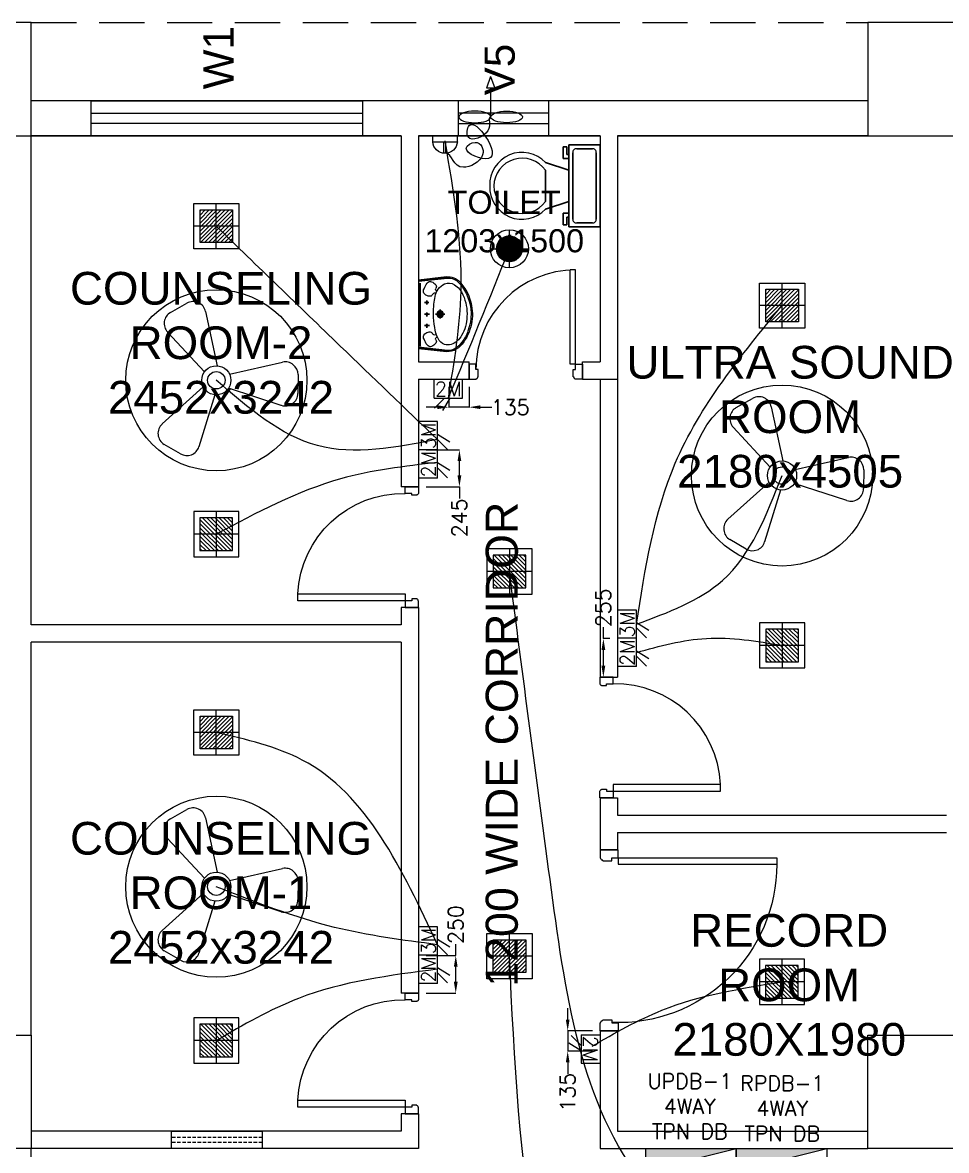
# Model space of a CAD drawing. Extents: x 3505867 to 4040009, y -660366 to -590408.
# Drawn here: x 3577633 to 3583756, y -603251 to -595773 of the extents above; entities that cross this region are included whole.
import ezdxf
from ezdxf.enums import TextEntityAlignment as Align

# ---------------------------------------------------------------- set-up
doc = ezdxf.new("R2010")
doc.units = 0
doc.header["$LTSCALE"] = 6
doc.header["$MEASUREMENT"] = 0
doc.linetypes.add('HIDDEN', pattern=[0.375, 0.25, -0.125])
doc.layers.get('0').update_dxf_attribs({"linetype": 'CONTINUOUS', "lineweight": 0})
doc.layers.get('Defpoints').update_dxf_attribs({"linetype": 'CONTINUOUS', "lineweight": 0})
for name, color, linetype, lineweight in [('24W RAW POWER', 1, 'CONTINUOUS', 0), ('24W UPS POWER LIGHT', 5, 'CONTINUOUS', 0), ('Chajja', 7, 'CONTINUOUS', 0), ('COL', 5, 'CONTINUOUS', 0), ('DIM', 7, 'CONTINUOUS', 0), ('DOOR', 44, 'CONTINUOUS', 0), ('ELE-1200MM CEILINGFAN', 6, 'CONTINUOUS', 0), ('ELE-12W LED', 1, 'CONTINUOUS', 0), ('ELE-24W EMERGENCY  LED LIGHT', 5, 'CONTINUOUS', 0), ('ELE-24W LED LIGHT', 1, 'CONTINUOUS', 0), ('ELE-2M RAW P.SB', 40, 'CONTINUOUS', 0), ('ELE-2M UPS P.SB', 3, 'CONTINUOUS', 0), ('ELE-3M RAW P.SB', 40, 'CONTINUOUS', 0), ('ELE-CABLE TRAY', 31, 'CONTINUOUS', 0), ('ELE-EXHAUST FAN', 10, 'CONTINUOUS', 0), ('ELE. DB', 1, 'CONTINUOUS', 0), ('ELE.DB', 1, 'CONTINUOUS', 0), ('hatch', 252, 'CONTINUOUS', 0), ('JOINERY', 7, 'CONTINUOUS', 0), ('WALL', 10, 'CONTINUOUS', 0), ('Window', 161, 'CONTINUOUS', 0)]:
    doc.layers.add(name, color=color, linetype=linetype, lineweight=lineweight)
doc.layers.add('ELE-LIGHTING WIRING', color=7, linetype='CONTINUOUS', lineweight=0, true_color=0x63d7b6)
doc.styles.add('ARIAL', font='arial.ttf')
doc.styles.add('ROMANS', font='romans.shx')
doc.styles.get("Standard").update_dxf_attribs({"font": 'SIMPLEX'})
doc.dimstyles.new('AEPL1', dxfattribs={"dimtxt": 100, "dimasz": 75, "dimexe": 1.25, "dimexo": 50, "dimtad": 0, "dimdec": 0, "dimtxsty": 'ROMANS', "dimcen": 2.5, "dimclrd": 7, "dimclre": 7, "dimadec": 0, "dimazin": 0, "dimtfac": 1, "dimtdec": 0, "dimtmove": 0, "dimatfit": 3, "dimfxl": 1, "dimlwd": 0, "dimlwe": 0, "dimarcsym": 0})

# ---------------------------------------------------------------- blocks, each defined once
blk = doc.blocks.new('Z$W@#1841')
at = {"layer": 'DOOR'}
blk.add_lwpolyline([(482.5, 633.2), (482.5, -167.4), (533, -167.4), (533, 633.2)], close=True, dxfattribs=at)
for points in [[(-254.1, -217.9), (-267.6, -217.9), (-267.6, -167.4), (-317.3, -167.4), (-317.3, -267.4), (-267.6, -267.4), (-267.6, -265.2, 0.414214), (-256.3, -253.9), (-254.1, -253.9)], [(519.5, -217.9), (533, -217.9), (533, -167.4), (582.7, -167.4), (582.7, -267.4), (533, -267.4), (533, -265.2, -0.414214), (521.7, -253.9), (519.5, -253.9)]]:
    blk.add_lwpolyline(points, format="xyb", close=True, dxfattribs=at)
at = {"layer": 'DOOR', "color": 145}
blk.add_arc((518.4, -152.1), 786.1, 92.61772, 181.11293, dxfattribs=at)
blk = doc.blocks.new('750')
at = {"layer": 'DOOR'}
for p, q in [((-50, 705), (-47.5, 705)), ((-35, 690), (-35, 692.5)), ((50, 45), (50, 80)), ((50, 80), (675, 80)), ((675, 45), (675, 80)), ((-50, 45), (-47.5, 45)), ((-35, 60), (-35, 57.5)), ((50, 45), (675, 45))]:
    blk.add_line(p, q, dxfattribs=at)
for points in [[(15, 690), (15, 705), (50, 705), (50, 750), (-50, 750), (-50, 705)], [(-35, 690), (15, 690)], [(15, 60), (15, 45), (50, 45), (50, 0), (-50, 0), (-50, 45)], [(-35, 60), (15, 60)]]:
    blk.add_lwpolyline(points, dxfattribs=at)
for centre, start, end in [((-35, 705), 180, 270), ((-35, 45), 90, 180)]:
    blk.add_arc(centre, 12.5, start, end, dxfattribs=at)
at = {"layer": 'DOOR', "color": 145}
blk.add_arc((15, 45), 660, 0, 90, dxfattribs=at)
blk = doc.blocks.new('A$C19B8274B')
at = {"layer": 'DOOR'}
for p, q in [((-45, 925), (-80, 925)), ((-80, 50), (-80, 925)), ((-45, 50), (-45, 925)), ((-45, 50), (-80, 50)), ((-955, -50), (-955, -47.5)), ((-940, -35), (-942.5, -35)), ((-60, -35), (-57.5, -35)), ((-45, -50), (-45, -47.5))]:
    blk.add_line(p, q, dxfattribs=at)
for points in [[(-940, 15), (-955, 15), (-955, 50), (-1000, 50), (-1000, -50), (-955, -50)], [(-940, -35), (-940, 15)], [(-60, 15), (-45, 15), (-45, 50), (0, 50), (0, -50), (-45, -50)], [(-60, -35), (-60, 15)]]:
    blk.add_lwpolyline(points, dxfattribs=at)
at = {"layer": 'DOOR', "color": 145}
blk.add_arc((-80, 50), 875, 90, 182.29244, dxfattribs=at)
at = {"layer": 'DOOR'}
for centre, start, end in [((-955, -35), 270, 0), ((-45, -35), 180, 270)]:
    blk.add_arc(centre, 12.5, start, end, dxfattribs=at)
blk = doc.blocks.new('u46')
at = {"color": 8, "lineweight": 25}
for p, q in [((-10.2, 228.4), (174.5, 249.1)), ((-10.2, 220.4), (181.2, 241.9)), ((-0.6, -208.9), (0.6, 208.9)), ((56.5, 80.8), (29.2, 80.8)), ((44.2, 92.9), (44.2, 66.7)), ((61.7, 1.6), (29.2, 1.6)), ((44.2, 13.7), (44.2, -12.6)), ((163.2, 3), (101.8, 3)), ((133.1, -27.2), (133.1, 33.1)), ((61.7, -73.2), (29.2, -73.2)), ((44.2, -61.1), (44.2, -87.4)), ((-10.2, -216.1), (181.2, -237.6)), ((-10.2, -224.1), (174.5, -244.8))]:
    blk.add_line(p, q, dxfattribs=at)
at = {"color": 8, "extrusion": (0, 0, -1)}
for centre, major_axis, start_param, end_param in [((187.7, 150.5), (0, 99.5), -0.132539, 0.848731), ((185.8, 147.6), (0.1, 94.4), -0.049658, 0.838116), ((56, 154.5), (0, 34), 4.33982, 5.202657), ((144.8, 128.2), (1.1, 126.1), -1.238036, -0.892193), ((65.8, 198.9), (0, 20.7), -1.101507, 0.481509), ((57.5, 163.3), (-0.3, 56.9), 0.324902, 0.965135), ((208, 103.4), (0, 109.8), -1.431017, -0.436146), ((110.3, 167.2), (-6.08, 6.08), 4.867594, 6.265028), ((110.5, 165), (5.47, 5.47), 2.097053, 3.541809), ((90.3, 184.5), (0, 17.9), 0.880684, 2.260744), ((189.6, 137.7), (0, 70.9), -0.405199, 0.56573), ((153.9, 79), (-0.2, 139.7), 0.557563, 1.193786), ((57.3, 20.1), (0, 275.4), 0.806541, 1.180915), ((49.5, 13.5), (-0.1, 293.9), 0.809856, 1.41441), ((64.6, 170.4), (0.3, 49.2), 3.359735, 4.09512), ((44.2, 80.8), (0.02, 6.43), 3.139035, 9.42222), ((62.5, 153), (0, 31.9), 2.620328, 3.422401), ((104.1, 117.8), (-0.2, 26.8), -1.278641, -0.487266), ((96.3, 135.9), (0, 7.39), -0.727724, 1.373337), ((387.1, 47.9), (-0.3, 296.4), -1.495794, -1.328336), ((13.1, 6.8), (0, 297.5), 1.141495, 1.637774), ((35, 2.5), (0, 302.7), 1.155365, 1.952189), ((44.2, 1.6), (0.08, 6.43), 3.12883, 9.412015), ((820.2, -1), (0.1, 732.1), -1.56667, -1.474079), ((888.1, 36.7), (0.8, 800.7), 4.558159, 4.668067), ((133.1, 3), (0, 21.6), 3.141254, 9.424439), ((133.1, 3), (-0.1, 15.5), 3.145308, 9.428493), ((133.1, 3), (0, 10.9), 3.142047372431534, 9.42523267961112), ((72.5, -1.7), (-0.1, 274.2), 1.346594, 1.865175), ((44.2, -73.2), (0.02, 6.43), 3.139035, 9.42222), ((62.5, -10.9), (0, 247.5), 1.579809, 2.112792), ((56, -148.1), (0, 34), 4.222121, 5.084958), ((64.6, -163.9), (0.1, 49.2), -0.960797, -0.225412), ((62.5, -146.6), (-0.1, 31.9), -0.276767, 0.525307), ((104.1, -111.4), (0.2, 26.8), 3.628858, 4.420234), ((96.6, -128.2), (-0.03, 8.55), 1.455188, 3.796569), ((263.1, -73.7), (0.1, 166.8), 4.181112, 4.641559), ((163.1, -79.8), (0.2, 126), 2.054055, 2.802751), ((56.1, -13.3), (0.2, 287), 1.808981, 2.322804), ((124.5, -51.6), (-0.2, 200.3), 1.868215, 2.281789), ((144.8, -121.8), (-0.3, 126.1), 4.027191, 4.373034), ((65.8, -192.5), (0, 20.7), 2.661884, 4.2449), ((57.5, -156.9), (0.3, 56.9), 2.176458, 2.816691), ((110.3, -160.8), (-6.08, 6.08), 4.730546, 6.12798), ((111.3, -159.3), (6.17, 6.17), 4.354779, 6.027124), ((90.3, -178.1), (0, 17.9), 0.880848, 2.260908), ((192.6, -126.1), (0, 80.1), 3.554495, 4.299548), ((181.2, -107), (0, 94.7), 2.890537, 3.362984), ((187.2, -138.1), (-0.1, 106), 2.310552, 2.942572), ((171.7, -117.2), (-0.1, 123.1), 2.127435, 2.640092), ((184.7, -162.2), (-0.1, 83.2), 2.850118, 3.264751), ((188.2, -159.7), (0, 78.1), 2.562376, 3.231693)]:
    blk.add_ellipse(centre, major_axis=major_axis, ratio=1, start_param=start_param, end_param=end_param, dxfattribs=at)
blk = doc.blocks.new('rhej')
at = {"color": 8, "lineweight": 25}
for p, q in [((271.6, 188.9), (271.6, 266.4)), ((271.6, 266.4), (297.5, 266.4)), ((297.5, 266.4), (297.5, 214.7)), ((310.4, 279.4), (310.4, -263.7)), ((517.3, 279.4), (310.4, 279.4)), ((336.3, 227.7), (336.3, 7.8)), ((465.6, 253.5), (362.2, 253.5)), ((491.5, 7.8), (491.5, 227.7)), ((517.3, 7.8), (517.3, 279.4)), ((310.4, 111.3), (155.3, 163)), ((310.4, 188.9), (271.6, 188.9)), ((297.5, 214.7), (310.4, 214.7)), ((155.3, 7.8), (155.3, 111.3)), ((155.3, 7.8), (155.3, -95.6)), ((336.3, -212), (336.3, 7.8)), ((491.5, 7.8), (491.5, -212)), ((517.3, -263.7), (517.3, 7.8)), ((310.4, -95.6), (155.3, -147.3)), ((271.6, -173.2), (271.6, -250.8)), ((310.4, -173.2), (271.6, -173.2)), ((297.5, -250.8), (297.5, -199.1)), ((297.5, -199.1), (310.4, -199.1)), ((271.6, -250.8), (297.5, -250.8)), ((310.4, -263.7), (517.3, -263.7)), ((465.6, -237.9), (362.2, -237.9))]:
    blk.add_line(p, q, dxfattribs=at)
at = {"color": 8, "extrusion": (0, 0, -1)}
for centre, major_axis, start_param, end_param in [((0, 15.7), (151.4, -151.4), 2.319632, 4.738539), ((358.9, 230.9), (-16.2, -16.2), 0.643501, 2.498091), ((468.8, 230.9), (16.2, -16.2), 3.785094, 5.639684), ((0.9, 2.3), (-133.6, -133.6), 0.814663, 3.31238), ((0, 0), (-151.4, -151.4), 4.686239, 7.105146), ((0.9, 13.4), (-133.6, -133.6), 4.541602, 7.039318), ((358.9, -215.2), (-16.2, -16.2), -0.927295, 0.927295), ((468.8, -215.2), (16.2, -16.2), 5.35589, 7.21048)]:
    blk.add_ellipse(centre, major_axis=major_axis, ratio=1, start_param=start_param, end_param=end_param, dxfattribs=at)
blk = doc.blocks.new('CIVIL IVF')
at = {"layer": 'Chajja', "color": 8, "linetype": 'HIDDEN', "ltscale": 200}
blk.add_line((-15555, 18165.2), (-10010, 18165.2), dxfattribs=at)
at = {"layer": 'COL', "color": 8}
for points in [[(-16305, 17415.2), (-15555, 17415.2), (-15555, 18165.2), (-16305, 18165.2)], [(-10010, 17415.2), (-9260, 17415.2), (-9260, 18165.2), (-10010, 18165.2)], [(-16305, 10700.2), (-16305, 11450.2), (-15555, 11450.2), (-15555, 10700.2)]]:
    blk.add_lwpolyline(points, close=True, dxfattribs=at)
at = {"layer": 'COL', "color": 8, "elevation": 0}
blk.add_lwpolyline([(-10010, 10700.2), (-10010, 11450.2), (-9260, 11450.2), (-9260, 10700.2)], close=True, dxfattribs=at)
at = {"layer": 'WALL', "color": 8, "linetype": 'ByBlock'}
for p, q in [((-10010, 17645.2), (-15555, 17645.2)), ((-13102.8, 17415.2), (-15555, 17415.2)), ((-15555, 14172.7), (-15555, 17415.2)), ((-13102.8, 17415.2), (-13102.8, 15087.7)), ((-12987.8, 17415.2), (-12987.8, 15915.2)), ((-11784.8, 17415.2), (-11784.8, 15915.2)), ((-11669.8, 17415.2), (-11669.8, 15800.2)), ((-12987.8, 15915.2), (-12652.8, 15915.2)), ((-12652.8, 15800.2), (-12652.8, 15915.2)), ((-11902.8, 15915.2), (-11784.8, 15915.2)), ((-11902.8, 15800.2), (-11902.8, 15915.2)), ((-12987.8, 15800.2), (-12987.8, 15087.7)), ((-12987.8, 15800.2), (-12652.8, 15800.2)), ((-11902.8, 15800.2), (-11669.8, 15800.2)), ((-11784.8, 15800.2), (-11784.8, 13825.1)), ((-11669.8, 15800.2), (-11669.8, 13825.1)), ((-12987.8, 15087.7), (-13102.8, 15087.7)), ((-13102.8, 14287.7), (-13102.8, 14172.7)), ((-12987.8, 14287.7), (-13102.8, 14287.7)), ((-12987.8, 14287.7), (-12987.8, 11730.2)), ((-13102.8, 14172.7), (-15555, 14172.7)), ((-13102.8, 14057.7), (-15555, 14057.7)), ((-15555, 11450.2), (-15555, 14057.7)), ((-13102.8, 14057.7), (-13102.8, 11730.2)), ((-11784.8, 13825.1), (-11669.8, 13825.1)), ((-11784.8, 13025.1), (-11784.8, 12680.1)), ((-11784.8, 13025.1), (-11669.8, 13025.1)), ((-11669.8, 13025.1), (-11669.8, 12910.1)), ((-11669.8, 12910.1), (-9490, 12910.1)), ((-11669.8, 12795.1), (-9490, 12795.1)), ((-11669.8, 12795.1), (-11669.8, 12680.1)), ((-11784.8, 12680.1), (-11669.8, 12680.1)), ((-11784.8, 11480.1), (-11784.8, 10700.2)), ((-11784.8, 11480.1), (-11669.8, 11480.1)), ((-11669.8, 11480.1), (-11669.8, 10815.2)), ((-13102.8, 10930.2), (-13102.8, 10815.2)), ((-13102.8, 10930.2), (-13102.8, 10815.2)), ((-12987.8, 10930.2), (-13102.8, 10930.2)), ((-12987.8, 10930.2), (-12987.8, 10700.2)), ((-13102.8, 10815.2), (-15555, 10815.2)), ((-11669.8, 10815.2), (-10010, 10815.2)), ((-15555, 9925.2), (-15555, 10700.2)), ((-12987.8, 10700.2), (-15555, 10700.2)), ((-11784.8, 10700.2), (-10010, 10700.2))]:
    blk.add_line(p, q, dxfattribs=at)
at = {"layer": 'WALL', "color": 8, "lineweight": 0}
for p, q in [((-11784.8, 17415.2), (-12987.8, 17415.2)), ((-10010, 17415.2), (-11669.8, 17415.2)), ((-12987.8, 11730.2), (-13102.8, 11730.2))]:
    blk.add_line(p, q, dxfattribs=at)
at = {"layer": 'WALL', "color": 8, "linetype": 'ByBlock'}
for points in [[(-16817.6, 17415.2), (-13102.8, 17415.2)], [(-12987.8, 17415.2), (-11784.8, 17415.2)], [(-11669.8, 17415.2), (-6260, 17415.2), (-6260, 11450.2)]]:
    blk.add_lwpolyline(points, dxfattribs=at)
at = {"layer": 'Window', "color": 8, "linetype": 'HIDDEN', "ltscale": 15}
for p, q in [((-14024.9, 10771.8), (-14624.9, 10771.8)), ((-14024.9, 10739.4), (-14624.9, 10739.4))]:
    blk.add_line(p, q, dxfattribs=at)
at = {"layer": 'Window', "color": 8, "linetype": 'Continuous'}
for points in [[(-13358.8, 17645.2), (-13358.8, 17415.2), (-15158.8, 17415.2), (-15158.8, 17645.2)], [(-12124.7, 17415.2), (-12124.7, 17645.2), (-12724.7, 17645.2), (-12724.7, 17415.2)], [(-13358.8, 17565.2), (-13358.8, 17495.2), (-15158.8, 17495.2), (-15158.8, 17565.2)], [(-12124.7, 17495.2), (-12124.7, 17565.2), (-12724.7, 17565.2), (-12724.7, 17495.2)]]:
    blk.add_lwpolyline(points, close=True, dxfattribs=at)
at = {"layer": 'Window', "color": 8, "linetype": 'Continuous', "elevation": 0}
blk.add_lwpolyline([(-14624.9, 10700.2), (-14624.9, 10815.2), (-14024.9, 10815.2), (-14024.9, 10700.2)], close=True, dxfattribs=at)
at = {"layer": 'DOOR', "color": 8, "rotation": 89.99999999999999}
blk.add_blockref('750', (-11902.8, 15850.2), dxfattribs=at)
at = {"layer": 'DOOR', "color": 8, "linetype": 'Continuous'}
for name, p, xscale, yscale, zscale, rotation in [('Z$W@#1841', (-13225.5, 14805.6), -0.8888888889923692, 0.8888888889923692, 0.8888888888759539, 89.99999999999977), ('Z$W@#1841', (-11550.1, 13543.1), 0.8888888889923692, 0.8888888889923692, 0.8888888889923692, 270), ('A$C19B8274B', (-11724.8, 12680.1), -1.2, 1.2, 1.2, 269.9999999999842), ('Z$W@#1841', (-13225.5, 11448.1), -0.8888888889923692, 0.8888888889923692, 0.8888888888759539, 89.99999999999977)]:
    blk.add_blockref(name, p, dxfattribs=dict(at, xscale=xscale, yscale=yscale, zscale=zscale, rotation=rotation))
at = {"layer": 'WALL', "color": 8, "linetype": 'ByBlock', "xscale": -1, "rotation": 180}
blk.add_blockref('rhej', (-12302.2, 17090.3), dxfattribs=at)
at = {"layer": 'WALL', "color": 8, "linetype": 'ByBlock'}
blk.add_blockref('u46', (-12977.7, 16229.2), dxfattribs=at)
at = {"layer": 'DIM', "color": 8, "style": 'ARIAL'}
blk.add_text('1200 WIDE CORRIDOR', height=212.5, rotation=90, dxfattribs=at).set_placement((-12266.8, 13380.2), align=Align.BOTTOM_CENTER)
at = {"layer": 'DIM', "color": 8, "attachment_point": 5, "style": 'ARIAL'}
for s, insert, char_height, width in [('TOILET\\P1203x1500', (-12420.6, 16844.8), 153, 1626.956), ('COUNSELING\\PROOM-2\\P2452x3242', (-14297.4, 16040.5), 216.75, 2086.034), ('ULTRA SOUND\\PROOM\\P2180x4505', (-10526, 15550.1), 216.75, 2086.034), ('COUNSELING\\PROOM-1\\P2452x3242', (-14297.4, 12393.7), 216.75, 2086.034), ('RECORD\\PROOM 2180X1980', (-10532.1, 11783.2), 216.75, 2086.034)]:
    blk.add_mtext(s, dxfattribs=dict(at, insert=insert, char_height=char_height, width=width))
at = {"layer": 'JOINERY', "color": 8, "style": 'ARIAL', "width": 1}
for s, p in [('W1', (-14214.5, 17722.6)), ('V5', (-12350.9, 17682.8))]:
    blk.add_text(s, height=200, rotation=90, dxfattribs=at).set_placement(p)
blk = doc.blocks.new('24w led light')
at = {"layer": 'ELE-24W LED LIGHT', "color": 1, "lineweight": 0}
for p, q in [((159, 159), (-160, 159)), ((-160, 159), (-160, -160)), ((114.5, 114.5), (-115.5, 114.5)), ((-115.5, 114.5), (-115.5, -115.5)), ((110.2, -115.5), (-115.5, 110.2)), ((82, -115.5), (-115.5, 82)), ((114.5, -91.7), (-91.7, 114.5)), ((114.5, -63.5), (-63.5, 114.5)), ((114.5, -35.3), (-35.3, 114.5)), ((114.5, -7.1), (-7.1, 114.5)), ((-0.5, -160), (-0.5, 159)), ((114.5, 21.1), (21.1, 114.5)), ((114.5, 49.3), (49.3, 114.5)), ((114.5, 77.5), (77.5, 114.5)), ((114.5, 105.7), (105.7, 114.5)), ((114.5, -115.5), (114.5, 114.5)), ((159, -160), (159, 159)), ((53.8, -115.5), (-115.5, 53.8)), ((25.6, -115.5), (-115.5, 25.6)), ((-160, -0.5), (159, -0.5)), ((-2.6, -115.5), (-115.5, -2.6)), ((-30.8, -115.5), (-115.5, -30.8)), ((-59, -115.5), (-115.5, -59)), ((-87.2, -115.5), (-115.5, -87.2)), ((-115.4, -115.5), (-115.5, -115.4)), ((-115.5, -115.5), (114.5, -115.5)), ((-160, -160), (159, -160))]:
    blk.add_line(p, q, dxfattribs=at)
blk = doc.blocks.new('24w led emeregency')
at = {"layer": 'ELE-24W EMERGENCY  LED LIGHT'}
h = blk.add_hatch(dxfattribs=at)
h.set_pattern_fill('ANSI31', scale=166.67, style=0)
h.paths.add_polyline_path([(-115.4, -115.4), (-115.4, 115.4), (115.4, 115.4), (115.4, -115.4)])
at = {"layer": 'ELE-24W EMERGENCY  LED LIGHT', "color": 5}
for p, q in [((0, 160), (0, -160)), ((-160, 0), (160, 0))]:
    blk.add_line(p, q, dxfattribs=at)
for points in [[(-160, -160), (-160, 160), (160, 160), (160, -160)], [(-115.4, -115.4), (-115.4, 115.4), (115.4, 115.4), (115.4, -115.4)]]:
    blk.add_lwpolyline(points, close=True, dxfattribs=at)
blk = doc.blocks.new('A$C07FB25EA')
at = {"layer": 'ELE-1200MM CEILINGFAN', "color": 3}
for p, q in [((6.53, 13.37), (9.47, 11.64)), ((0.26, 2.64), (3.17, 12.07)), ((9.84, 7.94), (2.36, 1.21)), ((-11.8, 4.55), (-2.22, 1.44)), ((-14.84, -1.03), (-14.81, 2.38)), ((-2.41, -1.1), (-12.04, -3.29)), ((2.16, -1.54), (8.87, -8.78)), ((1.96, -12.49), (-0.13, -2.65)), ((8.31, -12.34), (5.35, -14.02))]:
    blk.add_line(p, q, dxfattribs=at)
at = {"layer": 'ELE-1200MM CEILINGFAN', "color": 5, "ltscale": 10}
blk.add_circle((0, 0), 16.45, dxfattribs=at)
at = {"layer": 'ELE-1200MM CEILINGFAN', "color": 3}
for radius in [2.65, 1.58]:
    blk.add_circle((0, 0), radius, dxfattribs=at)
for centre, start, end in [((5.36, 11.38), 59.5281, 162.5229), ((8.3, 9.66), 311.9493, 59.5281), ((-12.51, 2.36), 71.9493, 179.5281), ((-12.54, -1.05), 179.5281, 282.5229), ((7.18, -10.34), 299.5281, 42.5229), ((4.21, -12.02), 191.9493, 299.5281)]:
    blk.add_arc(centre, 2.3, start, end, dxfattribs=at)
blk = doc.blocks.new('18W LED')
at = {"layer": 'ELE-12W LED'}
h = blk.add_hatch(dxfattribs=at)
h.set_pattern_fill('ANSI31', color=252)
h.set_pattern_definition([(45, (-1135553.9097, 459369.4158), (-2.24506403, 2.24506403), [])])
edge = h.paths.add_edge_path()
edge.add_arc((0, 0), 85.7, 0, 360)
at = {"layer": 'ELE-12W LED', "color": 1}
for p, q in [((0, -126.1), (0, 126.1)), ((-126.1, 0), (126.1, 0))]:
    blk.add_line(p, q, dxfattribs=at)
for radius in [126.1, 85.7]:
    blk.add_circle((0, 0), radius, dxfattribs=at)
blk = doc.blocks.new('2M SB')
at = {"layer": 'ELE-2M RAW P.SB'}
for p, q in [((-133.8, 160), (-69.3, 265.2)), ((-88.2, 160), (-3.4, 244.9)), ((-240, 160), (-240, 0)), ((0, 160), (-240, 160)), ((0, 160), (0, 0))]:
    blk.add_line(p, q, dxfattribs=at)
blk.add_text('2M', height=120, rotation=180, dxfattribs=at).set_placement((-6, 143))
blk = doc.blocks.new('A$C44D17E71')
at = {"layer": 'ELE-EXHAUST FAN', "color": 1}
for p, q in [((-13.3, 0.72), (-9.75, 2.1)), ((-13.3, 0.72), (-9.75, -0.48)), ((-9.75, 2.1), (-9.75, -0.48)), ((-0.97, 0.81), (-9.75, 0.81)), ((6.62, -9.32), (4.71, -9.31)), ((4.71, -9.31), (4.71, -16.8)), ((6.59, -16.81), (6.62, -9.32)), ((6.61, -12.95), (10.07, -12.97)), ((6.61, -13.55), (10.06, -13.57)), ((6.59, -16.81), (4.71, -16.8))]:
    blk.add_line(p, q, dxfattribs=at)
blk.add_ellipse((-0.97, 5.64), major_axis=(0, -4.83), ratio=0.36355, dxfattribs=at)
at = {"layer": 'ELE-EXHAUST FAN', "color": 1, "extrusion": (0, 0, -1)}
blk.add_ellipse((-0.97, -4.02), major_axis=(0, 4.83), ratio=0.36355, dxfattribs=at)
blk.add_ellipse((6.31, -13.06), major_axis=(0.02, 3.76), ratio=1, start_param=0.079283, end_param=3.06231, dxfattribs=at)
at = {"layer": 'ELE-EXHAUST FAN', "color": 1}
blk.add_open_spline([(-1.04, 0.81), (-0.79, -0.3), (3.44, 2.5), (7.59, -7.04), (-0.96, -5.98), (5.22, 0.41), (14.27, 3.09), (9.16, -9.39), (5.43, -2.53), (11.73, 0.02), (16.82, -10.79), (10.14, -10.71), (10.07, -12.97)], degree=3, knots=[0, 0, 0, 0, 6.261699, 12.352893, 15.787239, 21.858742, 28.752755, 35.678217, 39.225495, 45.354107, 53.693878, 67.421453, 67.421453, 67.421453, 67.421453], dxfattribs=at)
blk = doc.blocks.new('2M UPS SB')
at = {"layer": 'ELE-2M UPS P.SB', "color": 3}
for p, q in [((-133.8, 160), (-69.3, 265.2)), ((-88.2, 160), (-3.4, 244.9)), ((-240, 160), (-240, 0)), ((0, 160), (-240, 160)), ((0, 160), (0, 0))]:
    blk.add_line(p, q, dxfattribs=at)
blk.add_text('2M', height=120, rotation=180, dxfattribs=at).set_placement((-6, 143))
blk = doc.blocks.new('TEWSER')
at = {"layer": 'ELE-3M RAW P.SB'}
for p, q in [((0, 0), (125, 0)), ((0, 0), (0, -187.5)), ((0, -104.5), (-82.2, -54.1)), ((0, -68.9), (-66.3, -2.6)), ((0, -187.5), (125, -187.5))]:
    blk.add_line(p, q, dxfattribs=at)
blk.add_text('3M', height=93.75, rotation=270, dxfattribs=at).set_placement((13.3, -4.7))
blk = doc.blocks.new('UPS DB')
at = {"layer": 'hatch'}
h = blk.add_hatch(color=3, dxfattribs=at)
h.dxf.hatch_style = 1
h.paths.add_polyline_path([(0, -150), (600, -150), (600, 0)])
at = {"layer": 'ELE. DB', "color": 3}
blk.add_line((600, 0), (0, -150), dxfattribs=at)
blk.add_lwpolyline([(0, 0), (600, 0), (600, -150), (0, -150)], close=True, dxfattribs=at)
blk = doc.blocks.new('FREAWFRED')
at = {"layer": 'ELE.DB'}
h = blk.add_hatch(color=1, dxfattribs=at)
h.dxf.hatch_style = 1
h.paths.add_polyline_path([(149.9, 0), (149.9, 600), (0, 600)])
blk.add_line((0, 600), (149.9, 0), dxfattribs=at)
blk.add_lwpolyline([(0, 0), (0, 600), (149.9, 600), (149.9, 0)], close=True, dxfattribs=at)
blk = doc.blocks.new('*D477')
at = {"layer": 'Defpoints', "color": 0, "linetype": 'ByBlock', "transparency": 16777216}
for p in [(3581461.2, -602458.3), (3581246.2, -602593.3), (3581461.2, -602593.3)]:
    blk.add_point(p, dxfattribs=at)
at = {"layer": 'ELE-CABLE TRAY', "color": 7, "linetype": 'ByBlock', "lineweight": 0, "transparency": 16777216}
for p, q in [((3581246.2, -602383.3), (3581246.2, -602308.3)), ((3581411.2, -602458.3), (3581245, -602458.3)), ((3581246.2, -602458.3), (3581246.2, -602593.3)), ((3581411.2, -602593.3), (3581245, -602593.3)), ((3581246.2, -602668.3), (3581246.2, -602743.3))]:
    blk.add_line(p, q, dxfattribs=at)
at = {"layer": 'ELE-CABLE TRAY', "color": 7, "linetype": 'ByBlock', "transparency": 16777216}
for points in [[(3581233.7, -602383.3), (3581258.7, -602383.3), (3581246.2, -602458.3)], [(3581258.7, -602668.3), (3581233.7, -602668.3), (3581246.2, -602593.3)]]:
    blk.add_solid(points, dxfattribs=at)
at = {"layer": 'ELE-CABLE TRAY', "color": 0, "linetype": 'ByBlock', "transparency": 16777216, "insert": (3581246.2, -602865.3), "char_height": 100, "attachment_point": 5, "rotation": 90, "style": 'ROMANS'}
blk.add_mtext('135', dxfattribs=at)
blk = doc.blocks.new('*D478')
at = {"layer": 'Defpoints', "color": 0, "linetype": 'ByBlock', "transparency": 16777216}
for p in [(3580258.2, -601958.2), (3580504.2, -601958.2), (3580258.2, -602208.2)]:
    blk.add_point(p, dxfattribs=at)
at = {"layer": 'ELE-CABLE TRAY', "color": 7, "linetype": 'ByBlock', "lineweight": 0, "transparency": 16777216}
for p, q in [((3580504.2, -601958.2), (3580504.2, -601883.2)), ((3580308.2, -601958.2), (3580505.4, -601958.2)), ((3580504.2, -602133.2), (3580504.2, -602033.2)), ((3580308.2, -602208.2), (3580505.4, -602208.2))]:
    blk.add_line(p, q, dxfattribs=at)
at = {"layer": 'ELE-CABLE TRAY', "color": 7, "linetype": 'ByBlock', "transparency": 16777216}
for points in [[(3580516.7, -602033.2), (3580491.7, -602033.2), (3580504.2, -601958.2)], [(3580491.7, -602133.2), (3580516.7, -602133.2), (3580504.2, -602208.2)]]:
    blk.add_solid(points, dxfattribs=at)
at = {"layer": 'ELE-CABLE TRAY', "color": 0, "linetype": 'ByBlock', "transparency": 16777216, "insert": (3580504.2, -601754), "char_height": 100, "attachment_point": 5, "rotation": 90, "style": 'ROMANS'}
blk.add_mtext('250', dxfattribs=at)
blk = doc.blocks.new('*D479')
at = {"layer": 'Defpoints', "color": 0, "linetype": 'ByBlock', "transparency": 16777216}
for p in [(3581482.5, -599858), (3581576.2, -599858), (3581576.2, -600113.3)]:
    blk.add_point(p, dxfattribs=at)
at = {"layer": 'ELE-CABLE TRAY', "color": 7, "linetype": 'ByBlock', "lineweight": 0, "transparency": 16777216}
for p, q in [((3581482.5, -599858), (3581482.5, -599783)), ((3581526.2, -599858), (3581481.3, -599858)), ((3581482.5, -600038.3), (3581482.5, -599933)), ((3581526.2, -600113.3), (3581481.3, -600113.3))]:
    blk.add_line(p, q, dxfattribs=at)
at = {"layer": 'ELE-CABLE TRAY', "color": 7, "linetype": 'ByBlock', "transparency": 16777216}
for points in [[(3581495, -599933), (3581470, -599933), (3581482.5, -599858)], [(3581470, -600038.3), (3581495, -600038.3), (3581482.5, -600113.3)]]:
    blk.add_solid(points, dxfattribs=at)
at = {"layer": 'ELE-CABLE TRAY', "color": 0, "linetype": 'ByBlock', "transparency": 16777216, "insert": (3581482.5, -599653.9), "char_height": 100, "attachment_point": 5, "rotation": 90, "style": 'ROMANS'}
blk.add_mtext('255', dxfattribs=at)
blk = doc.blocks.new('*D480')
at = {"layer": 'Defpoints', "color": 0, "linetype": 'ByBlock', "transparency": 16777216}
for p in [(3580458.2, -598138.2), (3580593.2, -598138.2), (3580458.2, -598323.5)]:
    blk.add_point(p, dxfattribs=at)
at = {"layer": 'ELE-CABLE TRAY', "color": 7, "linetype": 'ByBlock', "lineweight": 0, "transparency": 16777216}
for p, q in [((3580458.2, -598188.2), (3580458.2, -598324.8)), ((3580593.2, -598188.2), (3580593.2, -598324.8)), ((3580383.2, -598323.5), (3580308.2, -598323.5)), ((3580593.2, -598323.5), (3580458.2, -598323.5)), ((3580668.2, -598323.5), (3580743.2, -598323.5))]:
    blk.add_line(p, q, dxfattribs=at)
at = {"layer": 'ELE-CABLE TRAY', "color": 7, "linetype": 'ByBlock', "transparency": 16777216}
for points in [[(3580383.2, -598336), (3580383.2, -598311), (3580458.2, -598323.5)], [(3580668.2, -598311), (3580668.2, -598336), (3580593.2, -598323.5)]]:
    blk.add_solid(points, dxfattribs=at)
at = {"layer": 'ELE-CABLE TRAY', "color": 0, "linetype": 'ByBlock', "transparency": 16777216, "insert": (3580865.2, -598323.5), "char_height": 100, "attachment_point": 5, "style": 'ROMANS'}
blk.add_mtext('135', dxfattribs=at)
blk = doc.blocks.new('*D481')
at = {"layer": 'Defpoints', "color": 0, "linetype": 'ByBlock', "transparency": 16777216}
for p in [(3580258.2, -598605.7), (3580528.5, -598605.7), (3580258.2, -598850.7)]:
    blk.add_point(p, dxfattribs=at)
at = {"layer": 'ELE-CABLE TRAY', "color": 7, "linetype": 'ByBlock', "lineweight": 0, "transparency": 16777216}
for p, q in [((3580308.2, -598605.7), (3580529.7, -598605.7)), ((3580528.5, -598775.7), (3580528.5, -598680.7)), ((3580308.2, -598850.7), (3580529.7, -598850.7)), ((3580528.5, -598850.7), (3580528.5, -598928.1))]:
    blk.add_line(p, q, dxfattribs=at)
at = {"layer": 'ELE-CABLE TRAY', "color": 7, "linetype": 'ByBlock', "transparency": 16777216}
for points in [[(3580541, -598680.7), (3580516, -598680.7), (3580528.5, -598605.7)], [(3580516, -598775.7), (3580541, -598775.7), (3580528.5, -598850.7)]]:
    blk.add_solid(points, dxfattribs=at)
at = {"layer": 'ELE-CABLE TRAY', "color": 0, "linetype": 'ByBlock', "transparency": 16777216, "insert": (3580528.5, -599057.3), "char_height": 100, "attachment_point": 5, "rotation": 90, "style": 'ROMANS'}
blk.add_mtext('245', dxfattribs=at)

msp = doc.modelspace()

# ---------------------------------------------------------------- linework, layer by layer
at = {"layer": 'ELE-LIGHTING WIRING', "linetype": 'ByBlock'}
msp.add_arc((3541355.5, -581706.5), 42460.6, 337.04968, 338.49286, dxfattribs=at)
for points in [[(3580455.1, -598263.2), (3580539.7, -597551.3), (3580433.5, -596558.2)], [(3580383.2, -598537.7), (3579739.2, -597918.5), (3578917.1, -597123.2, 0)], [(3581701.2, -599762.3), (3581959.1, -598695.2), (3582666.1, -597649.7, 0)], [(3580383.2, -598537.7), (3579587.7, -598578.4), (3578917.5, -598145.2)], [(3581701.2, -599762.3), (3582272.5, -599471.5), (3582666.6, -598776.5, 0)], [(3580383.2, -601887.3), (3579486.5, -600662.8), (3578917.1, -600480.7, 0)], [(3580383.2, -601887.3), (3579700.5, -601772.2), (3578917.5, -601502.7)], [(3584359.4, -606687.5), (3581751.1, -605519.5), (3580859.7, -601963.2, 0)]]:
    msp.add_spline(points, degree=3, dxfattribs=at)
at = {"layer": 'ELE-LIGHTING WIRING', "color": 254, "linetype": 'ByBlock', "true_color": 0xdebad0}
for points in [[(3580383.2, -598689.7), (3579740.2, -598799.1), (3578917.5, -599165.7, 0)], [(3584546.9, -606693.1), (3584304, -605237.1), (3581808.7, -603534.9), (3581138.2, -601523.3), (3580860.1, -599413.7, 0)], [(3581701.2, -599949.8), (3582165, -599856.4), (3582666.6, -599902.7)], [(3580383.2, -602050), (3579463, -602243.1), (3578917.5, -602523.2, 0)], [(3581407.7, -602560.2), (3581870.7, -602321.8), (3582666.1, -602133.3)]]:
    msp.add_spline(points, degree=3, dxfattribs=at)

# ---------------------------------------------------------------- block references
at = {"linetype": 'ByBlock'}
msp.add_blockref('CIVIL IVF', (3593246, -613938.4), dxfattribs=at)
at = {"layer": '24W RAW POWER', "lineweight": 9, "xscale": -0.9404388715045132, "yscale": 0.9404388715045132, "zscale": 0.9404388715045132}
for p in [(3578917.1, -597123.2, 0), (3582666.1, -597649.7, 0), (3578917.1, -600480.7, 0), (3580859.7, -601963.2, 0)]:
    msp.add_blockref('24w led light', p, dxfattribs=at)
at = {"layer": '24W UPS POWER LIGHT', "lineweight": 9, "xscale": -0.9375000000222322, "yscale": 0.9375000000222322, "zscale": 0.9375000000222322}
for p in [(3578917.5, -599165.7, 0), (3580860.1, -599413.7, 0), (3582666.6, -599902.7), (3582666.1, -602133.3), (3578917.5, -602523.2, 0)]:
    msp.add_blockref('24w led emeregency', p, dxfattribs=at)
at = {"layer": 'ELE-1200MM CEILINGFAN', "color": 7, "ltscale": 8, "xscale": 36.47592107175105, "yscale": 36.47592107175105, "zscale": 36.47592107175105, "rotation": 180}
for p in [(3578917.5, -598145.2), (3582666.6, -598776.5, 0), (3578917.5, -601502.7)]:
    msp.add_blockref('A$C07FB25EA', p, dxfattribs=at)
at = {"layer": 'ELE-12W LED', "color": 6}
msp.add_blockref('18W LED', (3580859.7, -597273.2), dxfattribs=at)
at = {"layer": 'ELE-2M RAW P.SB', "color": 6, "xscale": 0.7812500000005363, "yscale": 0.7812500000005363, "zscale": 0.7812500000005363, "rotation": 179.9999999999998}
msp.add_blockref('2M SB', (3580361.3, -598138.2), dxfattribs=at)
at = {"layer": 'ELE-2M UPS P.SB', "color": 6, "xscale": 0.7812500000005363, "yscale": 0.7812500000005363, "zscale": 0.7812500000005363}
for p, rotation in [((3580258.2, -598794.2), 269.9999999999999), ((3581576.2, -600043.5), 269.9999999999999), ((3580258.2, -602143.7), 269.9999999999999), ((3581461.2, -602485.8), 89.9999999999999)]:
    msp.add_blockref('2M UPS SB', p, dxfattribs=dict(at, rotation=rotation))
at = {"layer": 'ELE-3M RAW P.SB', "color": 26, "linetype": 'ByBlock', "rotation": 180}
for p in [(3580383.2, -598606.7), (3581701.2, -599856), (3580383.2, -601956.2)]:
    msp.add_blockref('TEWSER', p, dxfattribs=at)
at = {"layer": 'ELE-EXHAUST FAN', "xscale": 21.82094173196808, "yscale": 21.82094173196808, "zscale": 21.82094173196808, "rotation": 270}
msp.add_blockref('A$C44D17E71', (3580718.5, -596420.5), dxfattribs=at)
at = {"layer": 'ELE. DB', "rotation": 179.9999999999998}
msp.add_blockref('UPS DB', (3582363.3, -603388.2), dxfattribs=at)
at = {"layer": 'ELE.DB', "linetype": 'ByBlock', "rotation": 90}
msp.add_blockref('FREAWFRED', (3582963.3, -603388.1), dxfattribs=at)

# ---------------------------------------------------------------- texts
at = {"layer": 'ELE.DB', "color": 0, "char_height": 100, "attachment_point": 1}
for s, insert, width in [('\\pxqc;{\\Fromans|c0;UPDB-1 4WAY TPN DB}', (3581745, -602742.2), 620.822), ('\\pxqc;{\\Fromans|c0;RPDB-1 4WAY TPN DB}', (3582332.4, -602756.3), 671.872)]:
    msp.add_mtext(s, dxfattribs=dict(at, insert=insert, width=width))

# ---------------------------------------------------------------- dimensions: what is measured, and where the dimension line sits
at = {"layer": 'ELE-CABLE TRAY', "color": 0, "linetype": 'ByBlock'}
dim = msp.add_linear_dim(base=(3580458.2, -598323.5), p1=(3580593.2, -598138.2), p2=(3580458.2, -598138.2), dimstyle='AEPL1', dxfattribs=at)
dim.commit()
dim.dimension.update_dxf_attribs({"geometry": '*D480', "text_midpoint": (3580865.2, -598323.5), "dimtype": 160})
dim = msp.add_linear_dim(base=(3580528.5, -598605.7), p1=(3580258.2, -598850.7), p2=(3580258.2, -598605.7), angle=90, dimstyle='AEPL1', dxfattribs=at)
dim.commit()
dim.dimension.update_dxf_attribs({"geometry": '*D481', "text_midpoint": (3580528.5, -599057.3), "dimtype": 160})
for base, p1, p2, picture, middle in [((3581482.5, -599858), (3581576.2, -600113.3), (3581576.2, -599858), '*D479', (3581482.5, -599653.9)), ((3580504.2, -601958.2), (3580258.2, -602208.2), (3580258.2, -601958.2), '*D478', (3580504.2, -601754)), ((3581246.2, -602593.3), (3581461.2, -602458.3), (3581461.2, -602593.3), '*D477', (3581246.2, -602865.3))]:
    dim = msp.add_linear_dim(base=base, p1=p1, p2=p2, angle=90, dimstyle='AEPL1', dxfattribs=at)
    dim.commit()
    dim.dimension.update_dxf_attribs({"geometry": picture, "text_midpoint": middle})

doc.saveas('drawing.dxf')
